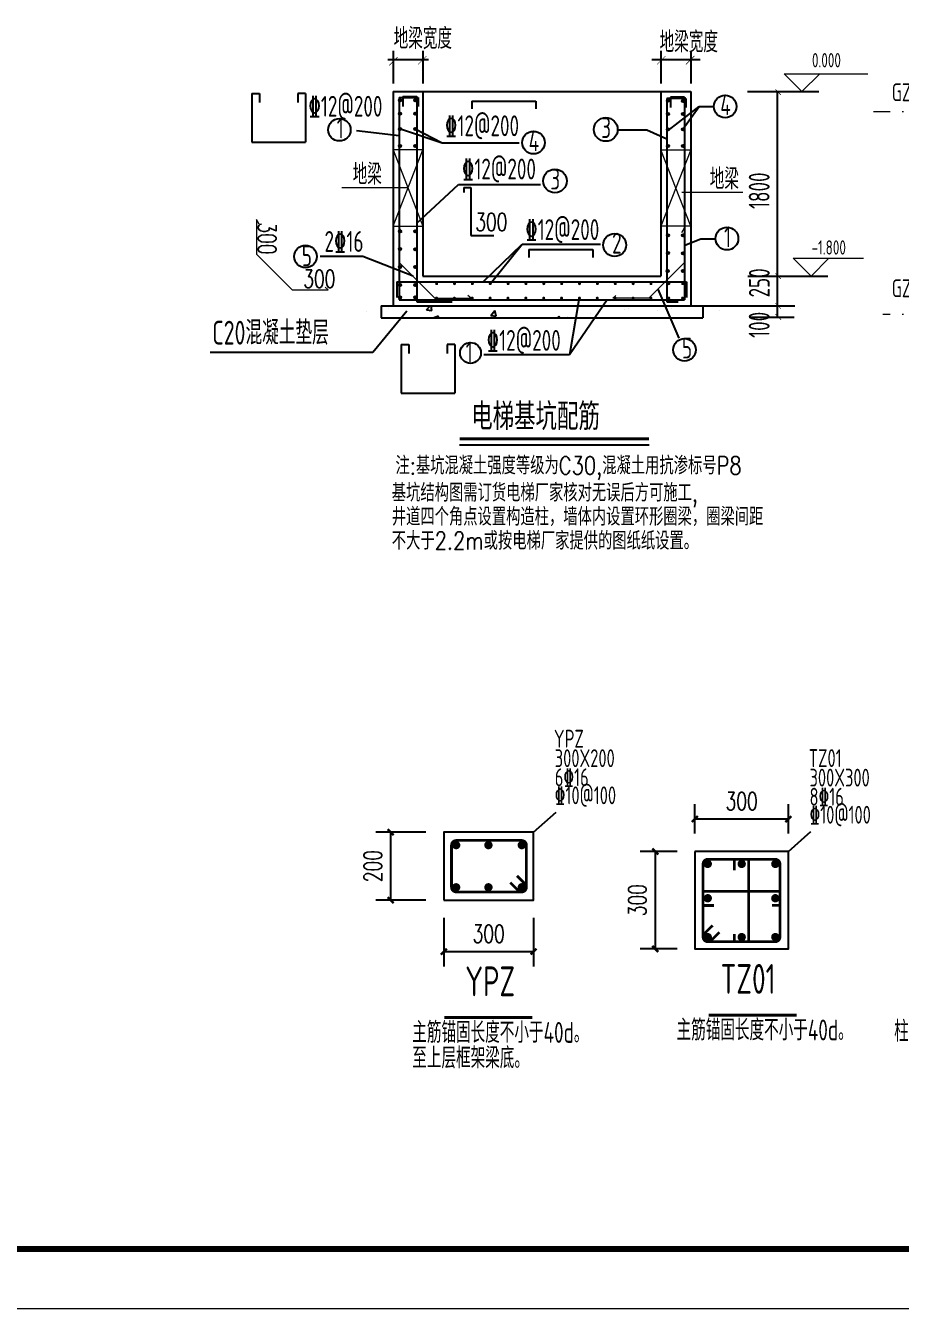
# Model space of a CAD drawing. Extents: x 3968514 to 5230306, y -516551 to -228246.
# Drawn here: x 4615042 to 4629732, y -425966 to -404413 of the extents above; entities that cross this region are included whole.
import ezdxf
from ezdxf.enums import TextEntityAlignment as Align

# ---------------------------------------------------------------- set-up
doc = ezdxf.new("R2010")
doc.units = 0
doc.header["$LTSCALE"] = 1000
doc.header["$MEASUREMENT"] = 0
doc.linetypes.add('DOTE', pattern=[2.42, 2, -0.2, 0.02, -0.2])
for name, color, linetype, lineweight in [('AXIS', 3, 'Continuous', 15), ('DOTE', 1, 'DOTE', 9), ('FRAME', 3, 'Continuous', 18), ('HATCH', 8, 'Continuous', 9), ('PUB_DIM', 3, 'Continuous', 15)]:
    doc.layers.add(name, color=color, linetype=linetype, lineweight=lineweight)
for name, color, linetype in [('HIDE_BEAMDIMMASS', 2, 'Continuous'), ('PUB_HATCH', 8, 'Continuous'), ('PUB_TEXT', 7, 'Continuous'), ('X向主梁钢筋', 2, 'Continuous'), ('Y向主梁钢筋', 2, 'Continuous'), ('柱', 4, 'Continuous'), ('柱号', 6, 'Continuous'), ('柱平法箍筋', 24, 'Continuous'), ('柱平法纵筋', 24, 'Continuous'), ('柱集中标注', 7, 'Continuous')]:
    doc.layers.add(name, color=color, linetype=linetype)
doc.styles.add('_HZTXT', font='simplex.shx', dxfattribs={"width": 0.8, "bigfont": 'hztxt.shx'})
doc.styles.add('DIM_FONT', font='SIMPLEX', dxfattribs={"width": 0.7, "bigfont": 'GBCBIG'})
doc.styles.add('HZ', font='txt.shx', dxfattribs={"width": 0.8, "bigfont": 'hztxt.shx'})
doc.styles.add('TSSD_REIN', font='Tssdeng.shx', dxfattribs={"width": 0.7, "bigfont": 'hztxt.shx'})
doc.dimstyles.new('DIMN', dxfattribs={"dimtxt": 300, "dimasz": 100, "dimexe": 250, "dimexo": 300, "dimgap": 150, "dimtad": 1, "dimdec": 0, "dimzin": 0, "dimdsep": 46, "dimtxsty": 'DIM_FONT', "dimblk": 'ARCHTICK', "dimcen": 0.09, "dimclrt": 7, "dimazin": 2, "dimtfac": 1, "dimtdec": 0, "dimtix": 1, "dimtmove": 2, "dimatfit": 3, "dimfxl": 1, "dimtolj": 1, "dimtzin": 0, "dimarcsym": 0})

# ---------------------------------------------------------------- blocks, each defined once
blk = doc.blocks.new('*X834')
at = {"color": 0}
for p, q in [((40975, 9712), (40975, 9712)), ((41614, 9680), (41673, 9750)), ((41704, 9672), (41689, 9750)), ((42428, 9745), (42428, 9745)), ((44929, 9744), (44929, 9744)), ((45008, 9708), (45008, 9708)), ((45729, 9710), (45729, 9710)), ((40600, 9662), (40600, 9662)), ((41614, 9680), (41704, 9672)), ((41670, 9649), (41670, 9649)), ((41723, 9550), (41812, 9584)), ((41800, 9550), (41812, 9584)), ((42690, 9586), (42762, 9672)), ((42690, 9586), (42780, 9578)), ((42780, 9578), (42762, 9672)), ((43814, 9550), (43838, 9578)), ((43843, 9550), (43838, 9578)), ((43987, 9569), (43987, 9569)), ((44134, 9557), (44134, 9557)), ((44363, 9618), (44363, 9618)), ((44716, 9559), (44716, 9559)), ((44931, 9693), (44931, 9693)), ((45495, 9672), (45495, 9672)), ((46530, 9676), (46530, 9676))]:
    blk.add_line(p, q, dxfattribs=at)
blk = doc.blocks.new('_ArchTick')
at = {"color": 0, "linetype": 'ByBlock', "const_width": 0.4}
blk.add_lwpolyline([(-0.5, -0.5), (0.5, 0.5)], dxfattribs=at)
blk = doc.blocks.new('*D808')
at = {"layer": 'AXIS', "color": 0, "lineweight": -2, "transparency": 16777216}
for p, q in [((4625981, -418290), (4625365, -418290)), ((4625615, -418290), (4625615, -419926)), ((4625981, -419926), (4625365, -419926))]:
    blk.add_line(p, q, dxfattribs=at)
at = {"layer": 'Defpoints', "color": 0, "transparency": 16777216}
for p in [(4626281, -418290, 2875), (4625615, -419926), (4626281, -419926, 2875)]:
    blk.add_point(p, dxfattribs=at)
at = {"layer": 'AXIS', "color": 0, "lineweight": -2, "transparency": 16777216, "xscale": 100, "yscale": 100, "zscale": 100}
for p, rotation in [((4625615, -418290), 90), ((4625615, -419926), 270)]:
    blk.add_blockref('_ArchTick', p, dxfattribs=dict(at, rotation=rotation))
at = {"layer": 'AXIS', "color": 7, "transparency": 16777216, "insert": (4625315, -419108), "char_height": 300, "attachment_point": 5, "rotation": 90, "style": 'DIM_FONT'}
blk.add_mtext('\\A1;300', dxfattribs=at)
blk = doc.blocks.new('*D807')
at = {"layer": 'AXIS', "color": 0, "lineweight": -2, "transparency": 16777216}
for p, q in [((4626281, -417990), (4626281, -417495)), ((4627851, -417990), (4627851, -417495)), ((4627851, -417745), (4626281, -417745))]:
    blk.add_line(p, q, dxfattribs=at)
at = {"layer": 'Defpoints', "color": 0, "transparency": 16777216}
for p in [(4626281, -417745), (4626281, -418290, 2875), (4627851, -418290, 2875)]:
    blk.add_point(p, dxfattribs=at)
at = {"layer": 'AXIS', "color": 0, "lineweight": -2, "transparency": 16777216, "xscale": 100, "yscale": 100, "zscale": 100, "rotation": 180}
blk.add_blockref('_ArchTick', (4626281, -417745), dxfattribs=at)
at = {"layer": 'AXIS', "color": 0, "lineweight": -2, "transparency": 16777216, "xscale": 100, "yscale": 100, "zscale": 100}
blk.add_blockref('_ArchTick', (4627851, -417745), dxfattribs=at)
at = {"layer": 'AXIS', "color": 7, "transparency": 16777216, "insert": (4627066, -417445), "char_height": 300, "attachment_point": 5, "style": 'DIM_FONT'}
blk.add_mtext('\\A1;300', dxfattribs=at)
blk = doc.blocks.new('*D806')
at = {"layer": 'Defpoints', "color": 0, "transparency": 16777216}
for p in [(4622064, -419107, 2875), (4623572, -419107, 2875), (4623572, -419972)]:
    blk.add_point(p, dxfattribs=at)
at = {"layer": 'PUB_DIM', "color": 0, "lineweight": -2, "transparency": 16777216}
for p, q in [((4622064, -419407), (4622064, -420222)), ((4623572, -419407), (4623572, -420222)), ((4622064, -419972), (4623572, -419972))]:
    blk.add_line(p, q, dxfattribs=at)
at = {"layer": 'PUB_DIM', "color": 0, "lineweight": -2, "transparency": 16777216, "xscale": 100, "yscale": 100, "zscale": 100, "rotation": 180}
blk.add_blockref('_ArchTick', (4622064, -419972), dxfattribs=at)
at = {"layer": 'PUB_DIM', "color": 0, "lineweight": -2, "transparency": 16777216, "xscale": 100, "yscale": 100, "zscale": 100}
blk.add_blockref('_ArchTick', (4623572, -419972), dxfattribs=at)
at = {"layer": 'PUB_DIM', "color": 7, "transparency": 16777216, "insert": (4622818, -419672), "char_height": 300, "attachment_point": 5, "style": 'DIM_FONT'}
blk.add_mtext('\\A1;300', dxfattribs=at)
blk = doc.blocks.new('*D805')
at = {"layer": 'Defpoints', "color": 0, "transparency": 16777216}
for p in [(4622064, -417964, 2875), (4621172, -419107), (4622064, -419107, 2875)]:
    blk.add_point(p, dxfattribs=at)
at = {"layer": 'PUB_DIM', "color": 0, "lineweight": -2, "transparency": 16777216}
for p, q in [((4621764, -417964), (4620922, -417964)), ((4621172, -417964), (4621172, -419107)), ((4621764, -419107), (4620922, -419107))]:
    blk.add_line(p, q, dxfattribs=at)
at = {"layer": 'PUB_DIM', "color": 0, "lineweight": -2, "transparency": 16777216, "xscale": 100, "yscale": 100, "zscale": 100}
for p, rotation in [((4621172, -417964), 90), ((4621172, -419107), 270)]:
    blk.add_blockref('_ArchTick', p, dxfattribs=dict(at, rotation=rotation))
at = {"layer": 'PUB_DIM', "color": 7, "transparency": 16777216, "insert": (4620872, -418536), "char_height": 300, "attachment_point": 5, "rotation": 90, "style": 'DIM_FONT'}
blk.add_mtext('\\A1;200', dxfattribs=at)
blk = doc.blocks.new('A$C0B803521')
at = {"layer": 'FRAME', "lineweight": 140}
blk.add_line((-97543, 35252), (-16943, 35252), dxfattribs=at)
at = {"layer": 'FRAME', "lineweight": 18}
blk.add_line((-100043, 34252), (-15943, 34252), dxfattribs=at)

msp = doc.modelspace()

# ---------------------------------------------------------------- linework, layer by layer
for p, q in [((4620598.57884, -406176.92378), (4621312.11439, -406256.51831)), ((4621443.91193, -409212.33703), (4620874.77988, -409906.84482)), ((4620874.77988, -409906.84482), (4618142.08741, -409906.84482)), ((4622329.55401, -411456.40276), (4625512.81341, -411456.40276))]:
    msp.add_line(p, q)
for points, const_width in [([(4621146.82181, -405081.4363), (4621288.24316, -404940.01494)], 10), ([(4621631.83919, -405064.72282), (4621773.26055, -404923.30146)], 10), ([(4625645.77652, -405064.72282), (4625787.19788, -404923.30146)], 10), ([(4626130.79404, -405064.72282), (4626272.2154, -404923.30146)], 10), ([(4627727.49305, -405577.05605), (4627633.23856, -405482.80156)], 10), ([(4627727.49305, -408669.04588), (4627633.23856, -408574.79139)], 10), ([(4627727.49305, -409170.4496), (4627633.23856, -409076.19511)], 10), ([(4627727.49305, -409354.29763), (4627633.23856, -409260.04314)], 10), ([(4622329.55401, -411356.40276), (4625512.81341, -411356.40276)], 50)]:
    msp.add_lwpolyline(points, dxfattribs=dict(const_width=const_width))
msp.add_lwpolyline([(4622548.23116, -411456.40276), (4625512.81341, -411456.40276)])
for centre, radius in [((4626790.00002, -405772.14418), 190.04109), ((4620310.52622, -406162.47961), 188.85401), ((4624785.19376, -406158.07598), 198.86218), ((4623571.36987, -406379.137), 190.04109), ((4623931.14939, -407022.81246), 198.86218), ((4624933.52123, -408099.11713), 192.13447), ((4626819.90316, -407991.78157), 190.04109), ((4619742.87983, -408291.75178), 188.85401), ((4626107.25338, -409860.986), 188.85401), ((4622512.44241, -409912.34013), 175.77946)]:
    msp.add_circle(centre, radius)
at = {"layer": 'AXIS'}
for p, q in [((4621212.11439, -406498.25018), (4621712.11439, -407780.76161)), ((4621212.11439, -407780.76161), (4621712.11439, -406498.25018)), ((4626212.11439, -406498.25018), (4625712.11439, -407780.76161)), ((4626212.11439, -407780.76161), (4625712.11439, -406498.25018)), ((4621462.11439, -407139.50589), (4620350.89733, -407139.50589)), ((4626063.71875, -407213.10833), (4627084.39598, -407213.10833))]:
    msp.add_line(p, q, dxfattribs=at)
for points in [[(4621212.11439, -407780.76161), (4621712.11439, -407780.76161), (4621712.11439, -406498.25018), (4621212.11439, -406498.25018)], [(4626212.11439, -407780.76161), (4625712.11439, -407780.76161), (4625712.11439, -406498.25018), (4626212.11439, -406498.25018)]]:
    msp.add_lwpolyline(points, close=True, dxfattribs=at)
at = {"layer": 'AXIS', "const_width": 50}
msp.add_lwpolyline([(4626513.06274, -421038.28222), (4627990.95684, -421038.28222)], dxfattribs=at)
at = {"layer": 'DOTE', "linetype": 'DOTE'}
for p, q in [((4634402.59194, -405863.08525), (4629280.91241, -405863.08525)), ((4634402.59194, -409266.46242), (4629439.74805, -409266.46242))]:
    msp.add_line(p, q, dxfattribs=at)
at = {"layer": 'HATCH', "color": 1}
for points in [[(4618962.84894, -407749.27093), (4618916.07019, -407668.73178), (4618916.07019, -408250.19626), (4619516.29417, -408850.42024), (4620121.84005, -408850.42024), (4620070.14529, -408806.84488)], [(4621362.63907, -407889.6302), (4621315.86032, -407809.09106), (4621315.86032, -408390.55553), (4621916.0843, -408990.77951), (4622521.63018, -408990.77951), (4622469.93542, -408947.20415)], [(4626061.58971, -407889.6302), (4626108.36845, -407809.09106), (4626108.36845, -408390.55553), (4625508.14448, -408990.77951), (4624902.5986, -408990.77951), (4624954.29336, -408947.20415)]]:
    msp.add_lwpolyline(points, dxfattribs=at)
at = {"layer": 'HIDE_BEAMDIMMASS', "color": 0}
for p, q in [((4623572.12412, -417964.0799, 5750.35219), (4623950.32019, -417629.06737, 5750.35219)), ((4627850.77781, -418290.43791), (4628228.97389, -417955.42539))]:
    msp.add_line(p, q, dxfattribs=at)
at = {"layer": 'PUB_DIM'}
for p, q in [((4627779.38508, -405220.49002), (4628379.38508, -405220.49002)), ((4628079.38508, -405520.49002), (4627779.38508, -405220.49002)), ((4628079.38508, -405220.49002), (4629183.72622, -405220.49002)), ((4628379.38508, -405220.49002), (4628079.38508, -405520.49002)), ((4627932.25845, -408320.49002), (4628532.25845, -408320.49002)), ((4628232.25845, -408620.49002), (4627932.25845, -408320.49002)), ((4628232.25845, -408320.49002), (4629111.36164, -408320.49002)), ((4628532.25845, -408320.49002), (4628232.25845, -408620.49002))]:
    msp.add_line(p, q, dxfattribs=at)
at = {"layer": 'PUB_DIM', "const_width": 50, "elevation": 5750.35219}
msp.add_lwpolyline([(4622074.51926, -421079.39627), (4623552.41336, -421079.39627)], dxfattribs=at)
at = {"layer": 'PUB_HATCH'}
for p, q in [((4621212.11439, -404834.2845), (4621212.11439, -405384.2845)), ((4621712.11439, -404834.2845), (4621712.11439, -405384.2845)), ((4625712.11439, -404834.2845), (4625712.11439, -405384.2845)), ((4626212.11439, -404834.2845), (4626212.11439, -405384.2845)), ((4621122.15087, -404984.2845), (4621807.08939, -404984.2845)), ((4625558.73014, -404984.2845), (4626370.54095, -404984.2845)), ((4621212.11439, -405520.49002), (4621212.11439, -409120.49002)), ((4621212.11439, -405520.49002), (4626212.11439, -405520.49002)), ((4621712.11439, -405520.49002), (4621712.11439, -408620.49002)), ((4625712.11439, -405520.49002), (4625712.11439, -405720.49002)), ((4626212.11439, -405520.49002), (4626212.11439, -409120.49002)), ((4627162.11439, -405520.49002), (4628365.04342, -405520.49002)), ((4627662.11439, -405520.49002), (4627662.11439, -409312.7665)), ((4625712.11439, -405720.49002), (4625712.11439, -408620.49002)), ((4625830.78813, -406176.83426), (4626352.57802, -405773.61252)), ((4626080.78813, -406152.43389), (4626352.57802, -405773.61252)), ((4626352.57802, -405773.61252), (4626589.38375, -405773.61252)), ((4621338.72547, -406149.56731), (4622035.42406, -406380.60534)), ((4621584.56318, -406145.99885), (4622035.42406, -406380.60534)), ((4624982.79193, -406164.8682), (4625475.3211, -406164.8682)), ((4625475.3211, -406164.8682), (4625808.33934, -406316.48002)), ((4622035.42406, -406380.60534), (4623332.83462, -406380.60534)), ((4621612.11439, -407732.00222), (4622312.11439, -407084.85717)), ((4622312.11439, -407084.85717), (4623686.1478, -407084.85717)), ((4626110.69127, -408099.8233), (4626382.48116, -407993.24991)), ((4626382.48116, -407993.24991), (4626619.2869, -407993.24991)), ((4622726.26072, -408720.49002), (4623380.86529, -408082.34478)), ((4622850.13725, -408747.693), (4623380.86529, -408082.34478)), ((4623380.86529, -408082.34478), (4624698.40702, -408082.34478)), ((4620706.5925, -408290.44643), (4619985.81246, -408290.44643)), ((4621549.72279, -408624.418), (4620706.5925, -408290.44643)), ((4621712.11439, -408620.49002), (4625712.11439, -408620.49002)), ((4627170.81841, -408620.49002), (4628514.45158, -408620.49002)), ((4625658.94275, -408839.98123), (4626011.72665, -409666.36702)), ((4624340.14831, -408984.87404), (4624177.52856, -409945.09216)), ((4624806.86934, -409020.49002), (4624177.52856, -409945.09216)), ((4621012.11439, -409120.49002), (4621012.11439, -409320.49002)), ((4621012.11439, -409120.49002), (4626412.11439, -409120.49002)), ((4626412.11439, -409120.49002), (4626412.11439, -409320.49002)), ((4626412.11439, -409120.49002), (4627962.11439, -409120.49002)), ((4621012.11439, -409320.49002), (4626412.11439, -409320.49002)), ((4627196.08658, -409312.7665), (4627948.69986, -409312.7665)), ((4624177.52856, -409945.09216), (4622738.2433, -409945.09216))]:
    msp.add_line(p, q, dxfattribs=at)
at = {"layer": 'PUB_HATCH', "color": 1}
for p, q in [((4618839.46967, -405555.8765), (4618839.46967, -406372.38305)), ((4618839.46967, -405555.8765), (4618970.14939, -405555.8765)), ((4618970.14939, -405555.8765), (4618970.14939, -405705.8765)), ((4619741.62281, -405555.8765), (4619610.94309, -405555.8765)), ((4619610.94309, -405555.8765), (4619610.94309, -405705.8765)), ((4619741.62281, -405555.8765), (4619741.62281, -406372.38305)), ((4621312.11439, -405620.49002), (4621631.72596, -405620.49002)), ((4621312.11439, -405620.49002), (4621312.11439, -409020.49002)), ((4621374.25167, -405601.29832), (4621374.25167, -405770.49002)), ((4621374.25167, -405601.29832), (4621612.11439, -405601.29832)), ((4621612.11439, -405601.29832), (4621612.11439, -409056.17534)), ((4621631.72596, -405620.49002), (4621631.72596, -405770.49002)), ((4625869.08653, -405615.53005), (4625869.08653, -405787.63973)), ((4626108.33934, -405615.53005), (4625869.08653, -405615.53005)), ((4626108.33934, -405615.53005), (4626108.33934, -409020.49002)), ((4622535.86591, -405680.89049), (4623607.37651, -405680.89049)), ((4622535.86591, -405680.89049), (4622535.86591, -405811.53217)), ((4623607.37651, -405680.89049), (4623607.37651, -405811.53217)), ((4626128.48514, -405637.63973), (4625808.33934, -405637.63973)), ((4625808.33934, -405637.63973), (4625808.33934, -409054.68671)), ((4626128.48514, -405637.63973), (4626128.48514, -405787.63973)), ((4618839.46967, -406372.38305), (4619741.62281, -406372.38305)), ((4622401.17351, -407130.70899), (4622520.10487, -407130.70899)), ((4622401.17351, -407130.70899), (4622401.17351, -407215.30484)), ((4622520.10487, -407130.70899), (4622520.10487, -407939.64141)), ((4622520.10487, -407939.64141), (4622906.35675, -407939.64141)), ((4623495.22451, -408176.5918), (4624566.73512, -408176.5918)), ((4623495.22451, -408176.5918), (4623495.22451, -408307.23349)), ((4624566.73512, -408176.5918), (4624566.73512, -408307.23349)), ((4621273.32288, -408720.49002), (4626141.09396, -408720.49002)), ((4621273.32288, -408720.49002), (4621273.32288, -408981.77338)), ((4626141.09396, -408720.49002), (4626141.09396, -408981.77338)), ((4621312.11439, -408984.96499), (4621351.3987, -408984.96499)), ((4621312.11439, -409020.49002), (4626108.33934, -409020.49002)), ((4621612.11439, -409056.17534), (4622206.63834, -409056.17534)), ((4625808.33934, -409054.68671), (4626001.30568, -409054.68671)), ((4621347.21912, -409769.27735), (4621347.21912, -410585.7839)), ((4621347.21912, -409769.27735), (4621477.89883, -409769.27735)), ((4621477.89883, -409769.27735), (4621477.89883, -409919.27735)), ((4622249.37225, -409769.27735), (4622118.69254, -409769.27735)), ((4622118.69254, -409769.27735), (4622118.69254, -409919.27735)), ((4622249.37225, -409769.27735), (4622249.37225, -410585.7839)), ((4621347.21912, -410585.7839), (4622249.37225, -410585.7839))]:
    msp.add_line(p, q, dxfattribs=at)
at = {"layer": 'PUB_HATCH', "const_width": 24.75}
for points in [[(4621326.10047, -405666.6879, 1), (4621351.35047, -405666.6879, 1)], [(4621571.93818, -405663.11944, 1), (4621597.18818, -405663.11944, 1)], [(4625822.32542, -405675.85817, 1), (4625847.57542, -405675.85817, 1)], [(4626068.16313, -405672.28971, 1), (4626093.41313, -405672.28971, 1)], [(4621326.10047, -405891.74268, 1), (4621351.35047, -405891.74268, 1)], [(4621571.93818, -405888.17423, 1), (4621597.18818, -405888.17423, 1)], [(4625822.32542, -405896.93565, 1), (4625847.57542, -405896.93565, 1)], [(4626068.16313, -405893.36719, 1), (4626093.41313, -405893.36719, 1)], [(4621326.10047, -406149.56731, 1), (4621351.35047, -406149.56731, 1)], [(4621571.93818, -406145.99885, 1), (4621597.18818, -406145.99885, 1)], [(4625822.32542, -406156.00235, 1), (4625847.57542, -406156.00235, 1)], [(4626068.16313, -406152.43389, 1), (4626093.41313, -406152.43389, 1)], [(4621326.10047, -406435.80126, 1), (4621351.35047, -406435.80126, 1)], [(4621571.93818, -406432.23281, 1), (4621597.18818, -406432.23281, 1)], [(4625822.32542, -406435.80126, 1), (4625847.57542, -406435.80126, 1)], [(4626068.16313, -406432.23281, 1), (4626093.41313, -406432.23281, 1)], [(4621326.10047, -407869.00791, 1), (4621351.35047, -407869.00791, 1)], [(4621571.93818, -407865.43945, 1), (4621597.18818, -407865.43945, 1)], [(4625822.32542, -407935.80126, 1), (4625847.57542, -407935.80126, 1)], [(4626068.16313, -407932.23281, 1), (4626093.41313, -407932.23281, 1)], [(4621326.10047, -408169.00791, 1), (4621351.35047, -408169.00791, 1)], [(4621571.93818, -408165.43945, 1), (4621597.18818, -408165.43945, 1)], [(4625822.32542, -408235.80126, 1), (4625847.57542, -408235.80126, 1)], [(4626068.16313, -408232.23281, 1), (4626093.41313, -408232.23281, 1)], [(4621326.10047, -408469.00791, 1), (4621351.35047, -408469.00791, 1)], [(4621571.93818, -408465.43945, 1), (4621597.18818, -408465.43945, 1)], [(4625821.31527, -408535.80126, 1), (4625846.56527, -408535.80126, 1)], [(4626067.15298, -408532.23281, 1), (4626092.40298, -408532.23281, 1)], [(4621326.10047, -408769.00791, 1), (4621351.35047, -408769.00791, 1)], [(4621571.93818, -408765.43945, 1), (4621597.18818, -408765.43945, 1)], [(4621931.6503, -408748.83201, 1), (4621956.9003, -408748.83201, 1)], [(4622231.6503, -408748.83201, 1), (4622256.9003, -408748.83201, 1)], [(4622531.6503, -408748.83201, 1), (4622556.9003, -408748.83201, 1)], [(4622831.6503, -408748.83201, 1), (4622856.9003, -408748.83201, 1)], [(4623131.6503, -408748.83201, 1), (4623156.9003, -408748.83201, 1)], [(4623431.6503, -408748.83201, 1), (4623456.9003, -408748.83201, 1)], [(4623731.6503, -408748.83201, 1), (4623756.9003, -408748.83201, 1)], [(4624031.6503, -408748.83201, 1), (4624056.9003, -408748.83201, 1)], [(4624331.6503, -408748.83201, 1), (4624356.9003, -408748.83201, 1)], [(4624631.6503, -408748.83201, 1), (4624656.9003, -408748.83201, 1)], [(4624931.6503, -408748.83201, 1), (4624956.9003, -408748.83201, 1)], [(4625231.6503, -408748.83201, 1), (4625256.9003, -408748.83201, 1)], [(4625531.6503, -408748.83201, 1), (4625556.9003, -408748.83201, 1)], [(4625831.6503, -408748.83201, 1), (4625856.9003, -408748.83201, 1)], [(4626063.46703, -408748.83201, 1), (4626088.71703, -408748.83201, 1)], [(4621326.10047, -408976.90975, 1), (4621351.35047, -408976.90975, 1)], [(4621571.93818, -408973.34129, 1), (4621597.18818, -408973.34129, 1)], [(4621929.51507, -408991.10291, 1), (4621954.76507, -408991.10291, 1)], [(4622229.51507, -408991.10291, 1), (4622254.76507, -408991.10291, 1)], [(4622529.51507, -408991.10291, 1), (4622554.76507, -408991.10291, 1)], [(4622829.51507, -408991.10291, 1), (4622854.76507, -408991.10291, 1)], [(4623129.51507, -408991.10291, 1), (4623154.76507, -408991.10291, 1)], [(4623429.51507, -408991.10291, 1), (4623454.76507, -408991.10291, 1)], [(4623729.51507, -408991.10291, 1), (4623754.76507, -408991.10291, 1)], [(4624029.51507, -408991.10291, 1), (4624054.76507, -408991.10291, 1)], [(4624329.51507, -408991.10291, 1), (4624354.76507, -408991.10291, 1)], [(4624629.51507, -408991.10291, 1), (4624654.76507, -408991.10291, 1)], [(4624929.51507, -408991.10291, 1), (4624954.76507, -408991.10291, 1)], [(4625229.51507, -408991.10291, 1), (4625254.76507, -408991.10291, 1)], [(4625529.51507, -408991.10291, 1), (4625554.76507, -408991.10291, 1)], [(4625829.51507, -408991.10291, 1), (4625854.76507, -408991.10291, 1)], [(4626061.3318, -408991.10291, 1), (4626086.5818, -408991.10291, 1)]]:
    msp.add_lwpolyline(points, format="xyb", close=True, dxfattribs=at)
at = {"layer": 'PUB_HATCH', "color": 1}
for centre in [(4621331.09161, -405666.35334), (4621585.93632, -405668.18387), (4625827.31657, -405675.52361), (4626082.16128, -405677.35414), (4621331.09161, -405891.40813), (4621585.93632, -405893.23866), (4625827.31657, -405896.60109), (4626082.16128, -405898.43162), (4621331.09161, -406149.23275), (4621585.93632, -406151.06328), (4625827.31657, -406155.6678), (4626082.16128, -406157.49833), (4621331.09161, -406435.46671), (4621585.93632, -406437.29724), (4625827.31657, -406435.46671), (4626082.16128, -406437.29724), (4621331.09161, -407868.67335), (4621585.93632, -407870.50388), (4625827.31657, -407935.46671), (4626082.16128, -407937.29724), (4621331.09161, -408168.67335), (4621585.93632, -408170.50388), (4625827.31657, -408235.46671), (4626082.16128, -408237.29724), (4621331.09161, -408468.67335), (4621585.93632, -408470.50388), (4625826.30641, -408535.46671), (4626081.15112, -408537.29724), (4621331.09161, -408768.67335), (4621585.93632, -408770.50388), (4621331.09161, -408976.57519), (4621585.93632, -408978.40572)]:
    msp.add_circle(centre, 20, dxfattribs=at)
at = {"layer": '柱', "elevation": 5750.35219}
msp.add_lwpolyline([(4622063.97323, -419107.31472), (4623572.12412, -419107.31472), (4623572.12412, -417964.0799), (4622063.97323, -417964.0799)], close=True, dxfattribs=at)
at = {"layer": '柱'}
msp.add_lwpolyline([(4626281.29615, -418290.43791), (4626281.29615, -419926.1746), (4627850.77781, -419926.1746), (4627850.77781, -418290.43791)], close=True, dxfattribs=at)
at = {"layer": '柱平法箍筋', "color": 2, "const_width": 45, "elevation": 5750.35219}
msp.add_lwpolyline([(4623292.95461, -418697.1704), (4623428.6915, -418832.90833, -0.6681786401), (4623372.12412, -418969.47678), (4622273.70212, -418969.47678, -0.4142135752), (4622193.70182, -418889.47724), (4622193.70182, -418184.64327, -0.4142135752), (4622273.70212, -418104.64297), (4623372.12412, -418104.64297, -0.4142134355), (4623452.12442, -418184.64327), (4623452.12442, -418889.47724, -0.6681786401), (4623315.55521, -418946.04538), (4623179.81679, -418810.30746)], format="xyb", dxfattribs=at)
at = {"layer": '柱平法箍筋', "color": 2, "const_width": 45}
msp.add_lwpolyline([(4626691.44047, -419647.00509), (4626555.70254, -419782.74198, -0.6681786401), (4626419.13409, -419726.1746), (4626419.13409, -418500.1668, -0.4142135752), (4626499.13363, -418420.1665), (4627630.21443, -418420.1665, -0.4142135752), (4627710.21474, -418500.1668), (4627710.21474, -419726.1746, -0.4142134355), (4627630.21443, -419806.1749), (4626499.13363, -419806.1749, -0.6681786401), (4626442.56549, -419669.60569), (4626578.30341, -419533.86727)], format="xyb", dxfattribs=at)
for points in [[(4626946.05598, -419673.51649), (4626946.05598, -419806.1749), (4627183.60368, -419806.1749), (4627183.60368, -418420.1665), (4626945.74438, -418420.1665), (4626945.74438, -418604.97056)], [(4627577.55633, -419196.88038), (4627710.21474, -419196.88038), (4627710.21474, -418959.33267), (4626419.13409, -418959.33267), (4626419.13409, -419197.19197), (4626603.93816, -419197.19197)]]:
    msp.add_lwpolyline(points, dxfattribs=at)
at = {"layer": '柱平法纵筋', "color": 2, "const_width": 70, "elevation": 5750.35219}
for points in [[(4622306.7023, -418182.64285, -1), (4622236.70169, -418182.64285, -1), (4622306.7023, -418182.64285, -1)], [(4622848.95592, -418182.64285, -1), (4622778.95531, -418182.64285, -1), (4622848.95592, -418182.64285, -1)], [(4623409.12363, -418182.64285, -1), (4623339.12302, -418182.64285, -1), (4623409.12363, -418182.64285, -1)], [(4622306.7023, -418891.4769, -1), (4622236.70169, -418891.4769, -1), (4622306.7023, -418891.4769, -1)], [(4622848.95592, -418891.4769, -1), (4622778.95531, -418891.4769, -1), (4622848.95592, -418891.4769, -1)], [(4623409.12363, -418891.4769, -1), (4623339.12302, -418891.4769, -1), (4623409.12363, -418891.4769, -1)]]:
    msp.add_lwpolyline(points, format="xyb", dxfattribs=at)
at = {"layer": '柱平法纵筋', "color": 2, "const_width": 70}
for points in [[(4626497.13397, -418533.16698, -1), (4626497.13397, -418463.16637, -1), (4626497.13397, -418533.16698, -1)], [(4627032.62332, -418498.16637, -1), (4627102.62392, -418498.16637, -1), (4627032.62332, -418498.16637, -1)], [(4627632.21486, -418533.16698, -1), (4627632.21486, -418463.16637, -1), (4627632.21486, -418533.16698, -1)], [(4626497.13397, -419110.31304, -1), (4626497.13397, -419040.31243, -1), (4626497.13397, -419110.31304, -1)], [(4627632.21486, -419110.31304, -1), (4627632.21486, -419040.31243, -1), (4627632.21486, -419110.31304, -1)], [(4626497.13397, -419763.17411, -1), (4626497.13397, -419693.1735, -1), (4626497.13397, -419763.17411, -1)], [(4627032.62332, -419728.17502, -1), (4627102.62392, -419728.17502, -1), (4627032.62332, -419728.17502, -1)], [(4627632.21486, -419763.17411, -1), (4627632.21486, -419693.1735, -1), (4627632.21486, -419763.17411, -1)]]:
    msp.add_lwpolyline(points, format="xyb", dxfattribs=at)

# ---------------------------------------------------------------- block references
msp.add_blockref('A$C0B803521', (4675697.36617, -460218.25571))
at = {"layer": 'PUB_HATCH'}
msp.add_blockref('*X834', (4580162.11439, -418870.49002), dxfattribs=at)

# ---------------------------------------------------------------- texts
at = {"layer": 'HIDE_BEAMDIMMASS', "color": 0, "style": 'TSSD_REIN', "width": 0.7}
for s, p in [('YPZ', (4623913.55712, -416634.79455, 4312.76414)), ('300X200', (4623927.86996, -416962.23813, 4312.76414)), ('TZ01', (4628192.21082, -416961.15256, -1437.58805)), ('6\x8416', (4623927.86996, -417283.08789, 4312.76414)), ('300X300', (4628206.52365, -417288.59615, -1437.58805)), ('\x8410@100', (4623927.86996, -417585.95728, 4312.76414)), ('8\x8416', (4628206.52365, -417609.4459, -1437.58805)), ('\x8410@100', (4628206.52365, -417912.3153, -1437.58805))]:
    msp.add_text(s, height=300, dxfattribs=at).set_placement(p, align=Align.BOTTOM_LEFT)
at = {"layer": 'PUB_TEXT'}
for s, height, style, width, p in [('0.000', 240, 'TSSD_REIN', 0.7, (4628247.5819, -405113.81462)), ('地梁', 350, 'TSSD_REIN', 0.7, (4620534.04948, -407082.79536)), ('地梁', 350, 'TSSD_REIN', 0.7, (4626531.1623, -407162.92897)), ('-1.800', 240, 'TSSD_REIN', 0.7, (4628240.71741, -408260.47944)), ('C20混凝土垫层', 400, 'TSSD_REIN', 0.7, (4618175.89972, -409772.04702)), ('电梯基坑配筋', 450, '_HZTXT', 0.8, (4622525.52691, -411207.26446)), ('注:基坑混凝土强度等级为C30,混凝土用抗渗标号P8', 300, '_HZTXT', 0.8, (4621252.28409, -411953.45879)), ('基坑结构图需订货电梯厂家核对无误后方可施工,', 300, '_HZTXT', 0.8, (4621191.20411, -412409.93648)), ('井道四个角点设置构造柱，墙体内设置环形圈梁，圈梁间距', 300, '_HZTXT', 0.8, (4621191.20411, -412813.34289)), ('不大于2.2m或按电梯厂家提供的图纸纸设置。', 300, '_HZTXT', 0.8, (4621191.20411, -413217.83544))]:
    msp.add_text(s, height=height, dxfattribs=dict(at, style=style, width=width)).set_placement(p)
at = {"layer": 'X向主梁钢筋', "style": 'TSSD_REIN', "width": 0.7}
for s, height, p in [('地梁宽度', 350, (4621222.30955, -404803.79033)), ('地梁宽度', 350, (4625688.24107, -404863.08508)), ('GZ1', 300, (4629588.30407, -405682.54939)), ('%%13212@200', 350, (4619790.03228, -405942.34539)), ('4', 350, (4626708.23703, -405916.59356)), ('1', 350, (4620267.76725, -406306.929)), ('%%13212@200', 350, (4622084.53101, -406270.62158)), ('3', 350, (4624707.76207, -406302.52537)), ('4', 350, (4623489.60687, -406523.58639)), ('%%13212@200', 350, (4622368.36942, -406996.22709)), ('3', 350, (4623853.7177, -407167.26185)), ('%%13212@200', 350, (4623431.9413, -408014.64544)), ('2\x8416', 350, (4620060.60827, -408214.2513)), ('2', 350, (4624890.76226, -408243.56651)), ('1', 350, (4626771.31965, -408136.23095)), ('5', 350, (4619679.49548, -408456.82655)), ('GZ1', 300, (4629588.30407, -408976.02563)), ('%%13212@200', 350, (4622784.57992, -409876.22444)), ('1', 350, (4622432.03302, -410071.43024)), ('5', 350, (4626064.49441, -410005.43539))]:
    msp.add_text(s, height=height, dxfattribs=at).set_placement(p)
at = {"layer": 'Y向主梁钢筋', "style": 'TSSD_REIN', "width": 0.7}
for s, p in [('1800', (4627535.98203, -407493.53679)), ('250', (4627538.47083, -408980.2475)), ('100', (4627535.98203, -409658.76009))]:
    msp.add_text(s, height=350, rotation=89.999998466, dxfattribs=at).set_placement(p)
at = {"layer": '柱号', "style": 'HZ', "width": 0.7}
for rotation, p in [(359.999998453, (4622592.63889, -407861.25874)), (269.999998453, (4618948.20696, -407719.61201, -4.43905)), (359.999998453, (4619703.99002, -408817.96867))]:
    msp.add_text('300', height=300, rotation=rotation, dxfattribs=at).set_placement(p)
at = {"layer": '柱集中标注', "style": 'TSSD_REIN', "width": 0.7}
for s, height, p in [('YPZ', 500, (4622423.81651, -420871.48954, 5750.35219)), ('TZ01', 500, (4626713.91377, -420830.37549)), ('主筋锚固长度不小于40d。', 350, (4621535.25191, -421609.97773, 5750.35219)), ('主筋锚固长度不小于40d。', 350, (4625973.79539, -421568.86367)), ('柱顶至上层框架梁底。', 350, (4629627.63386, -421589.81153, -0.30417)), ('至上层框架梁底。', 350, (4621535.25191, -422038.50636, 5750.35219))]:
    msp.add_text(s, height=height, dxfattribs=at).set_placement(p, align=Align.BOTTOM_LEFT)

# ---------------------------------------------------------------- dimensions: what is measured, and where the dimension line sits
at = {"layer": 'AXIS'}
for base, p1, p2, angle, picture, middle in [((4626281.29615, -417744.62761, -2875.17609), (4627850.77781, -418290.43791), (4626281.29615, -418290.43791), 180, '*D807', (4627066.03698, -417444.62761, -2875.17609)), ((4625614.88128, -419926.1746, -2875.17609), (4626281.29615, -418290.43791), (4626281.29615, -419926.1746), 270, '*D808', (4625314.88128, -419108.30626, -2875.17609))]:
    dim = msp.add_linear_dim(base=base, p1=p1, p2=p2, angle=angle, text='300', dimstyle='DIMN', override={"dimfxl": 100}, dxfattribs=at)
    dim.commit()
    dim.dimension.update_dxf_attribs({"geometry": picture, "text_midpoint": middle})
at = {"layer": 'PUB_DIM'}
dim = msp.add_linear_dim(base=(4621171.93517, -419107.31472, 2875.17609), p1=(4622063.97323, -417964.0799, 5750.35219), p2=(4622063.97323, -419107.31472, 5750.35219), angle=270, text='200', dimstyle='DIMN', override={"dimfxl": 100}, dxfattribs=at)
dim.commit()
dim.dimension.update_dxf_attribs({"geometry": '*D805', "text_midpoint": (4620871.93517, -418535.69731, 2875.17609)})
dim = msp.add_linear_dim(base=(4623572.12412, -419971.64088, 2875.17609), p1=(4622063.97323, -419107.31472, 5750.35219), p2=(4623572.12412, -419107.31472, 5750.35219), text='300', dimstyle='DIMN', override={"dimfxl": 100}, dxfattribs=at)
dim.commit()
dim.dimension.update_dxf_attribs({"geometry": '*D806', "text_midpoint": (4622818.04868, -419671.64088, 2875.17609)})

doc.saveas('drawing.dxf')
